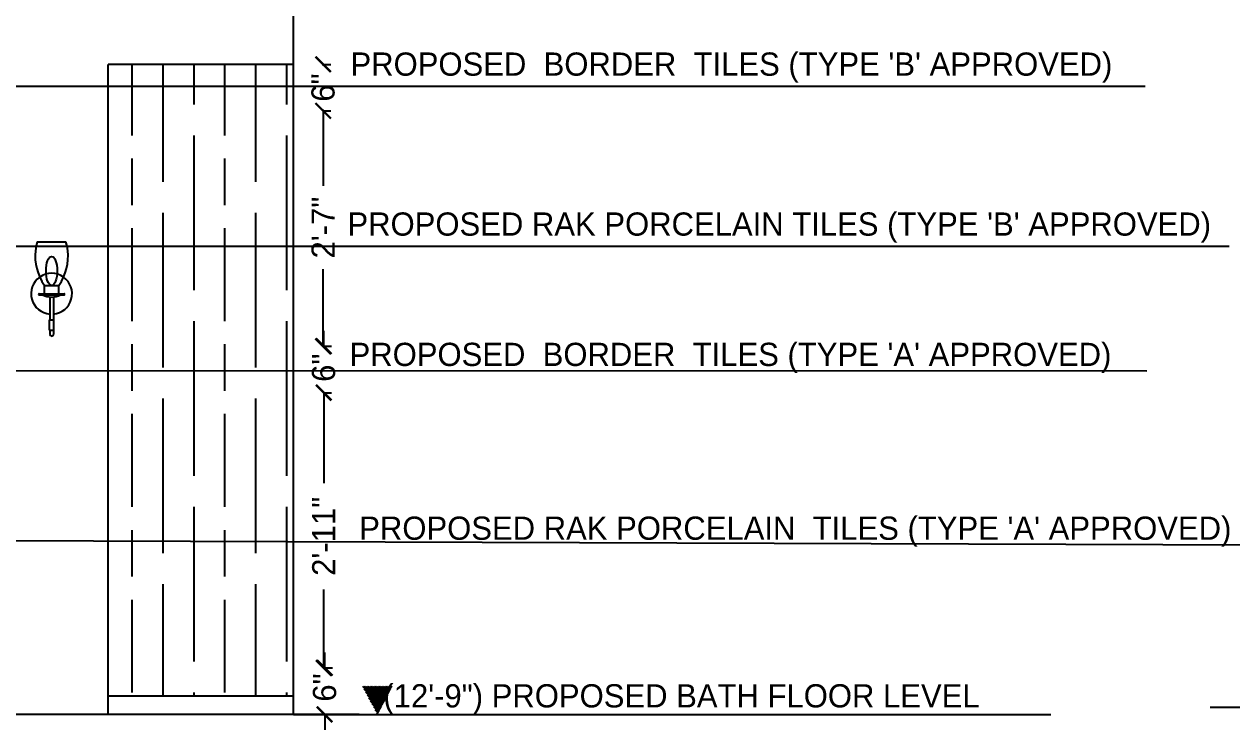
# Model space of a CAD drawing. Extents: x 10753 to 18704, y -5361 to 1140.
# Drawn here: x 13188.9 to 13345, y -3577 to -3485.8 of the extents above; entities that cross this region are included whole.
import ezdxf

# ---------------------------------------------------------------- set-up
doc = ezdxf.new("R2010")
doc.units = 0
doc.header["$LTSCALE"] = 30
doc.header["$MEASUREMENT"] = 0
doc.header["$PDMODE"] = 3
doc.linetypes.add('ACAD_ISO02W100', pattern=[15, 12, -3])
doc.layers.get('0').update_dxf_attribs({"linetype": 'CONTINUOUS'})
doc.layers.get('DEFPOINTS').update_dxf_attribs({"linetype": 'CONTINUOUS'})
for name, color, linetype in [('bath', 23, 'CONTINUOUS'), ('DIM', 6, 'CONTINUOUS'), ('GENERAL_WORKING_AND_SCRAT1', 1, 'CONTINUOUS'), ('WALL', 2, 'CONTINUOUS')]:
    doc.layers.add(name, color=color, linetype=linetype)
doc.styles.get("Standard").update_dxf_attribs({"font": 'stylu.ttf', "height": 3})
doc.styles.add('Text 1-2', font='stylu.ttf', dxfattribs={"height": 1.5})
doc.dimstyles.new('D1', dxfattribs={"dimtxt": 6, "dimasz": 5, "dimexe": 1, "dimexo": 2, "dimgap": 1, "dimtad": 1, "dimdec": 4, "dimzin": 3, "dimdsep": 46, "dimlunit": 4, "dimtxsty": 'Standard', "dimcen": 3, "dimclrd": 7, "dimclre": 7, "dimclrt": 2, "dimadec": 0, "dimazin": 0, "dimtfac": 1, "dimtdec": 4, "dimtofl": 0, "dimtmove": 2, "dimatfit": 3, "dimfxl": 1, "dimfrac": 2, "dimtolj": 1, "dimtzin": 1, "dimarcsym": 0})

# ---------------------------------------------------------------- blocks, each defined once
blk = doc.blocks.new('_ArchTick')
at = {"color": 0, "linetype": 'ByBlock', "const_width": 0.15}
blk.add_lwpolyline([(-0.5, -0.5), (0.5, 0.5)], dxfattribs=at)
blk = doc.blocks.new('*D272')
at = {"layer": 'DEFPOINTS', "color": 0, "transparency": 16777216}
for p in [(13223.7, -3496.98), (13223.7, -3527.41), (13227.51, -3527.41)]:
    blk.add_point(p, dxfattribs=at)
at = {"layer": 'WALL', "color": 4, "lineweight": -2, "transparency": 16777216}
for p, q in [((13227.51, -3496.98), (13228.51, -3496.98)), ((13227.51, -3496.98), (13227.51, -3506.67)), ((13227.51, -3527.41), (13227.51, -3517.46)), ((13227.51, -3527.41), (13228.51, -3527.41))]:
    blk.add_line(p, q, dxfattribs=at)
at = {"layer": 'WALL', "color": 4, "lineweight": -2, "transparency": 16777216, "xscale": 2, "yscale": 2, "zscale": 2}
for p, rotation in [((13227.51, -3496.98), 90), ((13227.51, -3527.41), 270)]:
    blk.add_blockref('_ArchTick', p, dxfattribs=dict(at, rotation=rotation))
at = {"layer": 'WALL', "color": 4, "transparency": 16777216, "insert": (13227.51, -3512.07), "char_height": 3, "attachment_point": 5, "rotation": 90}
blk.add_mtext('\\A1;2\'-7"', dxfattribs=at)
blk = doc.blocks.new('*D273')
at = {"layer": 'DEFPOINTS', "color": 0, "transparency": 16777216}
for p in [(13223.7, -3527.41), (13223.7, -3533.41), (13227.58, -3533.41)]:
    blk.add_point(p, dxfattribs=at)
at = {"layer": 'WALL', "color": 4, "lineweight": -2, "transparency": 16777216}
for p, q in [((13227.58, -3527.41), (13227.58, -3525.41)), ((13227.58, -3527.41), (13228.58, -3527.41)), ((13227.58, -3533.41), (13228.58, -3533.41)), ((13227.58, -3533.41), (13227.58, -3535.41))]:
    blk.add_line(p, q, dxfattribs=at)
at = {"layer": 'WALL', "color": 4, "lineweight": -2, "transparency": 16777216, "xscale": 2, "yscale": 2, "zscale": 2}
for p, rotation in [((13227.58, -3527.41), 270), ((13227.58, -3533.41), 90)]:
    blk.add_blockref('_ArchTick', p, dxfattribs=dict(at, rotation=rotation))
at = {"layer": 'WALL', "color": 4, "transparency": 16777216, "insert": (13227.58, -3530.18), "char_height": 3, "attachment_point": 5, "rotation": 90}
blk.add_mtext('\\A1;6"', dxfattribs=at)
blk = doc.blocks.new('*D274')
at = {"layer": 'DEFPOINTS', "color": 0, "transparency": 16777216}
for p in [(13223.7, -3533.41), (13223.7, -3568.98), (13227.59, -3568.98)]:
    blk.add_point(p, dxfattribs=at)
at = {"layer": 'WALL', "color": 4, "lineweight": -2, "transparency": 16777216}
for p, q in [((13227.59, -3533.41), (13228.59, -3533.41)), ((13227.59, -3533.41), (13227.59, -3545.08)), ((13227.59, -3568.98), (13227.59, -3558.85)), ((13227.59, -3568.98), (13228.59, -3568.98))]:
    blk.add_line(p, q, dxfattribs=at)
at = {"layer": 'WALL', "color": 4, "lineweight": -2, "transparency": 16777216, "xscale": 2, "yscale": 2, "zscale": 2}
for p, rotation in [((13227.59, -3533.41), 90), ((13227.59, -3568.98), 270)]:
    blk.add_blockref('_ArchTick', p, dxfattribs=dict(at, rotation=rotation))
at = {"layer": 'WALL', "color": 4, "transparency": 16777216, "insert": (13227.59, -3551.97), "char_height": 3, "attachment_point": 5, "rotation": 90}
blk.add_mtext('\\A1;2\'-11"', dxfattribs=at)
blk = doc.blocks.new('*D275')
at = {"layer": 'DEFPOINTS', "color": 0, "transparency": 16777216}
for p in [(13223.7, -3568.98), (13223.7, -3574.98), (13227.71, -3574.98)]:
    blk.add_point(p, dxfattribs=at)
at = {"layer": 'DIM', "color": 4, "lineweight": -2, "transparency": 16777216}
for p, q in [((13227.71, -3568.98), (13227.71, -3566.98)), ((13227.71, -3568.98), (13228.71, -3568.98)), ((13227.71, -3574.98), (13228.71, -3574.98)), ((13227.71, -3574.98), (13227.71, -3576.98))]:
    blk.add_line(p, q, dxfattribs=at)
at = {"layer": 'DIM', "color": 4, "lineweight": -2, "transparency": 16777216, "xscale": 2, "yscale": 2, "zscale": 2}
for p, rotation in [((13227.71, -3568.98), 270), ((13227.71, -3574.98), 90)]:
    blk.add_blockref('_ArchTick', p, dxfattribs=dict(at, rotation=rotation))
at = {"layer": 'DIM', "color": 4, "transparency": 16777216, "insert": (13227.71, -3571.51), "char_height": 3, "attachment_point": 5, "rotation": 90}
blk.add_mtext('\\A1;6"', dxfattribs=at)
blk = doc.blocks.new('*D276')
at = {"layer": 'DEFPOINTS', "color": 0, "transparency": 16777216}
for p in [(13223.7, -3490.98), (13223.7, -3496.98), (13227.51, -3496.98)]:
    blk.add_point(p, dxfattribs=at)
at = {"layer": 'WALL', "color": 4, "lineweight": -2, "transparency": 16777216}
for p, q in [((13227.51, -3490.98), (13228.51, -3490.98)), ((13227.51, -3490.98), (13227.51, -3491.15)), ((13227.51, -3496.98), (13227.51, -3496.81)), ((13227.51, -3496.98), (13228.51, -3496.98))]:
    blk.add_line(p, q, dxfattribs=at)
at = {"layer": 'WALL', "color": 4, "lineweight": -2, "transparency": 16777216, "xscale": 2, "yscale": 2, "zscale": 2}
for p, rotation in [((13227.51, -3490.98), 90), ((13227.51, -3496.98), 270)]:
    blk.add_blockref('_ArchTick', p, dxfattribs=dict(at, rotation=rotation))
at = {"layer": 'WALL', "color": 4, "transparency": 16777216, "insert": (13227.51, -3493.98), "char_height": 3, "attachment_point": 5, "rotation": 90}
blk.add_mtext('\\A1;6"', dxfattribs=at)

msp = doc.modelspace()

# ---------------------------------------------------------------- hatches: boundary and pattern name
h = msp.add_hatch()
h.set_pattern_fill('ANSI31', color=256, angle=90, style=0)
h.set_pattern_definition([(135, (10058.60831, -20982.62979), (-0.08838834765, -0.08838834765), [])])
h.paths.add_polyline_path([(13234.58222, -3575.01112), (13236.47863, -3571.37415), (13232.63486, -3571.37415)])

# ---------------------------------------------------------------- linework, layer by layer
at = {"color": 230}
for p, q in [((13136.26834, -3493.79584), (13333.80021, -3493.79584)), ((13137.11765, -3514.47988), (13344.6565, -3514.47988)), ((13128.95317, -3530.5431), (13334.01733, -3530.57601)), ((13138.5655, -3552.33419), (13350.08461, -3553.0665))]:
    msp.add_line(p, q, dxfattribs=at)
at = {"linetype": 'ACAD_ISO02W100'}
msp.add_line((13223.69841, -3574.9774), (13321.60488, -3574.9774), dxfattribs=at)
at = {"layer": 'bath'}
for p, q in [((13190.54616, -3513.91552), (13194.25933, -3513.91552)), ((13191.46392, -3519.54315), (13193.34157, -3519.54315)), ((13191.46392, -3520.62282), (13191.46392, -3519.54315)), ((13193.34157, -3520.62282), (13193.34157, -3519.54315)), ((13190.79747, -3520.62282), (13194.00802, -3520.62282)), ((13190.79747, -3520.77611), (13194.00802, -3520.77611)), ((13192.17688, -3521.06105), (13192.17688, -3523.25861)), ((13192.62861, -3521.06105), (13192.62861, -3523.25861)), ((13192.09943, -3524.00289), (13192.09943, -3525.32283)), ((13192.17688, -3524.00289), (13192.09943, -3524.00289)), ((13192.17688, -3523.25861), (13192.17688, -3524.00289)), ((13192.17688, -3524.00289), (13192.62861, -3524.00289)), ((13192.62861, -3523.25861), (13192.62861, -3524.00289)), ((13192.70606, -3524.00289), (13192.62861, -3524.00289)), ((13192.70606, -3525.32283), (13192.70606, -3524.00289)), ((13192.09943, -3525.32283), (13192.17688, -3525.32283)), ((13192.17688, -3525.32283), (13192.17688, -3525.87594)), ((13192.17688, -3525.32283), (13192.62861, -3525.32283)), ((13192.62861, -3525.32283), (13192.62861, -3525.87594)), ((13192.62861, -3525.32283), (13192.70606, -3525.32283))]:
    msp.add_line(p, q, dxfattribs=at)
for centre, radius, start, end in [((13196.88916, -3515.76974), 6.60847, 163.7050542, 204.2039136), ((13187.91632, -3515.76974), 6.60847, 335.8428342, 16.2949458), ((13192.40274, -3520.62282), 2.64545, 54.310911, 125.689089), ((13192.40274, -3520.62282), 2.64545, 125.689089, 265.1022497), ((13196.88916, -3515.76974), 6.60847, 204.1571658, 214.8196967), ((13192.40274, -3520.62282), 2.64545, 274.8977503, 54.310911), ((13187.91632, -3515.76974), 6.60847, 325.1803033, 335.8428342), ((13190.79747, -3520.69946), 0.07664, 90, 270), ((13192.40274, -3518.5317), 2.52935, 242.5415619, 297.4584381), ((13194.00802, -3520.69946), 0.07664, 270, 90), ((13192.40274, -3525.87594), 0.22586, 180, 0)]:
    msp.add_arc(centre, radius, start, end, dxfattribs=at)
msp.add_ellipse((13192.40274, -3517.67556), major_axis=(0, -1.86759), ratio=0.385905859, dxfattribs=at)
at = {"layer": 'GENERAL_WORKING_AND_SCRAT1', "color": 7}
msp.add_line((13223.69841, -3572.64779), (13199.69841, -3572.64779), dxfattribs=at)
at = {"layer": 'WALL', "color": 9}
for p, q in [((13223.69841, -3574.9774), (13223.69841, -3452.9774)), ((13223.69841, -3574.9774), (13223.69841, -3452.9774)), ((13462.35112, -3574.07249), (13342.20995, -3574.07249)), ((13232.17445, -3574.9774), (13038.46339, -3574.9774))]:
    msp.add_line(p, q, dxfattribs=at)
at = {"layer": 'WALL', "color": 3}
for p, q in [((13199.69841, -3574.9774), (13199.69841, -3490.9774)), ((13223.69841, -3490.9774), (13199.69841, -3490.9774)), ((13202.8204, -3500.1587), (13202.8204, -3490.9774)), ((13206.8204, -3506.1587), (13206.8204, -3490.9774)), ((13210.8204, -3496.1587), (13210.8204, -3490.9774)), ((13214.8204, -3500.1587), (13214.8204, -3490.9774)), ((13218.8204, -3506.1587), (13218.8204, -3490.9774)), ((13222.8204, -3496.1587), (13222.8204, -3490.9774)), ((13210.8204, -3520.1587), (13210.8204, -3500.1587)), ((13222.8204, -3520.1587), (13222.8204, -3500.1587)), ((13202.8204, -3509.1587), (13202.8204, -3503.1587)), ((13214.8204, -3509.1587), (13214.8204, -3503.1587)), ((13206.8204, -3530.1587), (13206.8204, -3510.1587)), ((13218.8204, -3530.1587), (13218.8204, -3510.1587)), ((13202.8204, -3524.1587), (13202.8204, -3512.1587)), ((13214.8204, -3524.1587), (13214.8204, -3512.1587)), ((13210.8204, -3544.1587), (13210.8204, -3524.1587)), ((13222.8204, -3544.1587), (13222.8204, -3524.1587)), ((13202.8204, -3533.1587), (13202.8204, -3527.1587)), ((13214.8204, -3533.1587), (13214.8204, -3527.1587)), ((13206.8204, -3554.1587), (13206.8204, -3534.1587)), ((13218.8204, -3554.1587), (13218.8204, -3534.1587)), ((13202.8204, -3548.1587), (13202.8204, -3536.1587)), ((13214.8204, -3548.1587), (13214.8204, -3536.1587)), ((13210.8204, -3568.1587), (13210.8204, -3548.1587)), ((13222.8204, -3568.1587), (13222.8204, -3548.1587)), ((13202.8204, -3557.1587), (13202.8204, -3551.1587)), ((13214.8204, -3557.1587), (13214.8204, -3551.1587)), ((13206.8204, -3572.64779), (13206.8204, -3558.1587)), ((13218.8204, -3572.64779), (13218.8204, -3558.1587)), ((13202.8204, -3572.1587), (13202.8204, -3560.1587)), ((13214.8204, -3572.1587), (13214.8204, -3560.1587)), ((13210.8204, -3572.64779), (13210.8204, -3572.1587)), ((13222.8204, -3572.64779), (13222.8204, -3572.1587))]:
    msp.add_line(p, q, dxfattribs=at)
at = {"layer": 'WALL'}
msp.add_line((13223.69841, -3574.9774), (13223.69841, -3572.64779), dxfattribs=at)

# ---------------------------------------------------------------- texts
at = {"color": 230, "char_height": 3, "attachment_point": 1, "style": 'Text 1-2'}
for s, insert in [("   PROPOSED  BORDER  TILES (TYPE 'B' APPROVED)", (13227.70548, -3489.4456)), ("  PROPOSED RAK PORCELAIN TILES (TYPE 'B' APPROVED)", (13228.42654, -3510.11653)), ("   PROPOSED  BORDER  TILES (TYPE 'A' APPROVED)", (13227.58451, -3526.95901)), ("        PROPOSED RAK PORCELAIN  TILES (TYPE 'A' APPROVED)", (13223.26059, -3549.41862)), ('      (12\'-9") PROPOSED BATH FLOOR LEVEL', (13228.61027, -3571.08198))]:
    msp.add_mtext_dynamic_manual_height_columns(s, width=161.6099882, gutter_width=1, heights=[0], dxfattribs=dict(at, insert=insert))

# ---------------------------------------------------------------- dimensions: what is measured, and where the dimension line sits
at = {"layer": 'DIM'}
dim = msp.add_linear_dim(base=(13227.70877, -3574.9774), p1=(13223.69841, -3568.9774), p2=(13223.69841, -3574.9774), angle=90, dimstyle='D1', override={"dimtxt": 3, "dimasz": 2, "dimexo": 9, "dimtad": 0, "dimblk": 'ArchTick', "dimclrd": 4, "dimclre": 4, "dimclrt": 4, "dimldrblk": 'ArchTick', "dimfxlon": 1}, dxfattribs=at)
dim.commit()
dim.dimension.update_dxf_attribs({"geometry": '*D275', "text_midpoint": (13227.70877, -3571.51333), "dimtype": 160})
at = {"layer": 'WALL', "color": 3}
for base, p1, p2, override, picture, middle in [((13227.50701, -3496.9774), (13223.69841, -3490.9774), (13223.69841, -3496.9774), {"dimtxt": 3, "dimasz": 2, "dimexo": 9, "dimtad": 0, "dimblk": 'ArchTick', "dimclrd": 4, "dimclre": 4, "dimclrt": 4, "dimldrblk": 'ArchTick', "dimfxlon": 1}, '*D276', (13227.50701, -3493.9774)), ((13227.58451, -3533.41423), (13223.69841, -3527.41423), (13223.69841, -3533.41423), {"dimtxt": 3, "dimasz": 2, "dimexo": 9, "dimblk": 'ArchTick', "dimclrd": 4, "dimclre": 4, "dimclrt": 4, "dimldrblk": 'ArchTick', "dimfxlon": 1}, '*D273', (13227.58451, -3530.18301))]:
    dim = msp.add_linear_dim(base=base, p1=p1, p2=p2, angle=90, dimstyle='D1', override=override, dxfattribs=at)
    dim.commit()
    dim.dimension.update_dxf_attribs({"geometry": picture, "text_midpoint": middle, "dimtype": 160})
for base, p1, p2, text, picture, middle in [((13227.50701, -3527.41423), (13223.69841, -3496.9774), (13223.69841, -3527.41423), '2\'-7"', '*D272', (13227.50701, -3512.06557)), ((13227.59127, -3568.9774), (13223.69841, -3533.41423), (13223.69841, -3568.9774), '2\'-11"', '*D274', (13227.59127, -3551.9678))]:
    dim = msp.add_linear_dim(base=base, p1=p1, p2=p2, angle=90, text=text, dimstyle='D1', override={"dimtxt": 3, "dimasz": 2, "dimexo": 9, "dimblk": 'ArchTick', "dimclrd": 4, "dimclre": 4, "dimclrt": 4, "dimldrblk": 'ArchTick', "dimfxlon": 1}, dxfattribs=at)
    dim.commit()
    dim.dimension.update_dxf_attribs({"geometry": picture, "text_midpoint": middle, "dimtype": 160})

doc.saveas('drawing.dxf')
